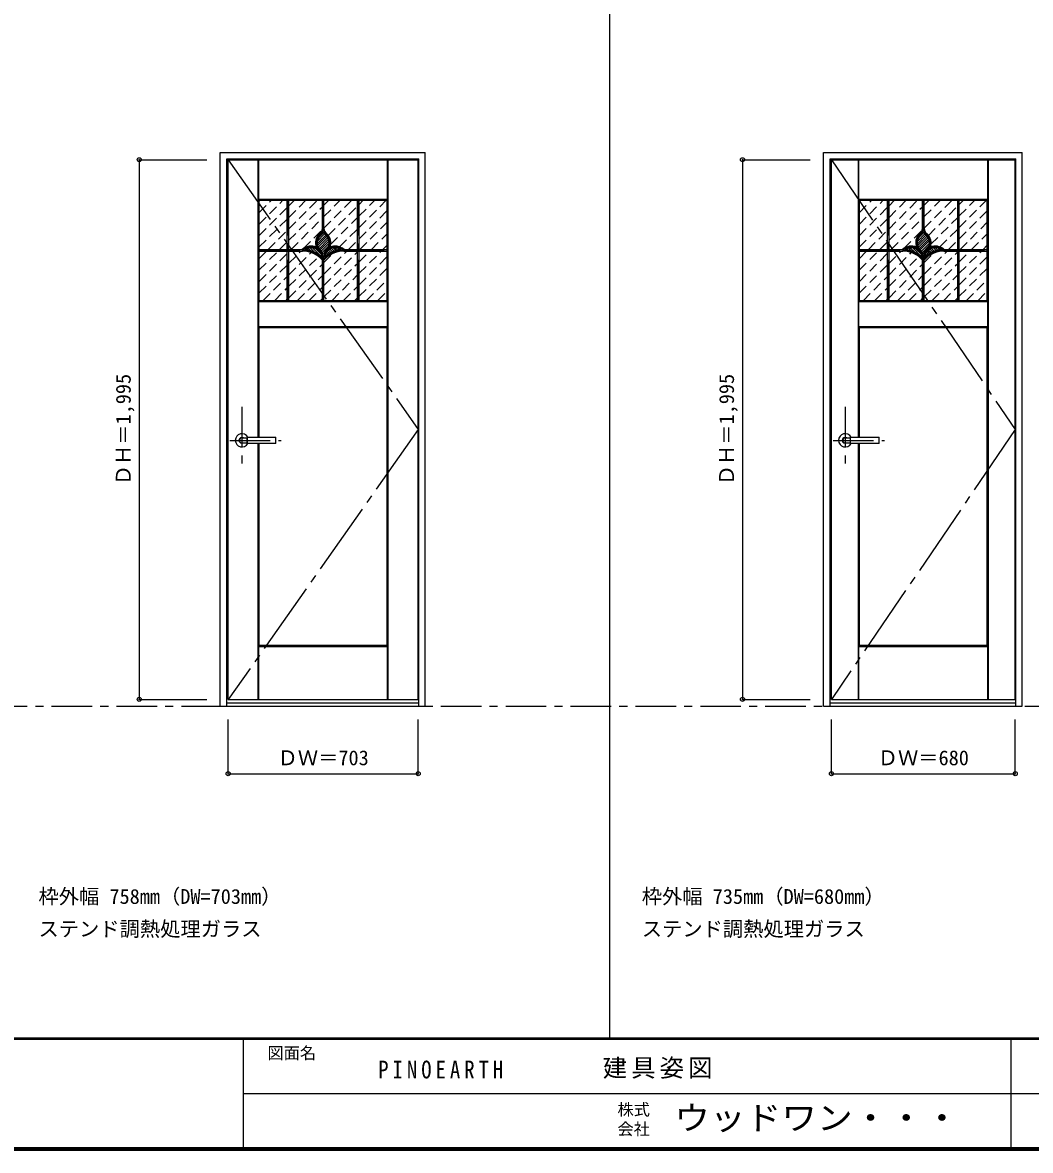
# Model space of a CAD drawing. Units: millimetres, scale not verified. Extents: x -6000 to 5700, y -4307 to 4260.
# Drawn here: x -966 to 2763, y -4205 to -36 of the extents above; entities that cross this region are included whole.
import ezdxf
from ezdxf.enums import TextEntityAlignment as Align

# ---------------------------------------------------------------- set-up
doc = ezdxf.new("R2010")
doc.units = ezdxf.units.MM
doc.header["$LTSCALE"] = 30
doc.header["$PDMODE"] = 32
doc.header["$PDSIZE"] = 15
for name, pattern in [('CHAIN1', [8, 5, -1, 1, -1]), ('CHAIN2', [12, 9, -1, 1, -1]), ('DASHED1', [1.8, 1.2, -0.6])]:
    doc.linetypes.add(name, pattern=pattern)
for name, color, linetype in [('0-1_通り芯', 4, 'CHAIN1'), ('0-2_扉', 3, 'Continuous'), ('0-3_仕上げ', 4, 'Continuous'), ('0-4_枠', 3, 'Continuous'), ('0-5_レバー', 3, 'Continuous'), ('0-7', 7, 'CHAIN2'), ('0-A_文字', 7, 'Continuous'), ('0-B_寸法', 7, 'Continuous'), ('0-C_ハッチ', 4, 'DASHED1'), ('F-1_枠', 6, 'Continuous'), ('F-A_文字', 7, 'Continuous')]:
    doc.layers.add(name, color=color, linetype=linetype)
doc.styles.add('ＭＳ ゴシック', font='')
doc.styles.get('ＭＳ ゴシック').set_extended_font_data('MS Gothic')

msp = doc.modelspace()

# ---------------------------------------------------------------- linework, layer by layer
at = {"layer": '0-1_通り芯'}
for p, q in [((-154.2, -1456), (-154.2, -1666)), ((2077.4, -1456), (2077.4, -1666)), ((-199.2, -1580), (-9.2, -1580)), ((2032.4, -1580), (2222.4, -1580))]:
    msp.add_line(p, q, dxfattribs=at)
at = {"layer": '0-1_通り芯', "color": 7}
msp.add_line((-3258.4, -2562.5), (5690, -2562.5), dxfattribs=at)
at = {"layer": '0-2_扉'}
for p, q in [((-205.2, -542.5), (497.8, -542.5)), ((-205.2, -2537.5), (-205.2, -542.5)), ((497.8, -2537.5), (497.8, -542.5)), ((2026.4, -542.5), (2706.4, -542.5)), ((2026.4, -2537.5), (2026.4, -542.5)), ((2706.4, -2537.5), (2706.4, -542.5)), ((-205.2, -2537.5), (497.8, -2537.5)), ((2026.4, -2537.5), (2706.4, -2537.5))]:
    msp.add_line(p, q, dxfattribs=at)
at = {"layer": '0-3_仕上げ', "color": 7}
for p, q in [((-94.2, -1568.5), (-94.2, -542.5)), ((-93.2, -689.5), (-93.2, -542.5)), ((-92.2, -688.5), (-92.2, -542.5)), ((384.8, -688.5), (384.8, -542.5)), ((385.8, -689.5), (385.8, -542.5)), ((386.8, -2537.5), (386.8, -542.5)), ((2125.9, -1568.5), (2125.9, -542.5)), ((2126.9, -689.5), (2126.9, -542.5)), ((2127.9, -688.5), (2127.9, -542.5)), ((2604.9, -688.5), (2604.9, -542.5)), ((2605.9, -689.5), (2605.9, -542.5)), ((2606.9, -2537.5), (2606.9, -542.5)), ((382.8, -692.5), (385.8, -689.5)), ((2602.9, -692.5), (2605.9, -689.5)), ((-93.2, -1065.5), (-90.2, -1062.5)), ((-93.2, -1065.5), (-92.2, -1066.5)), ((-93.2, -1065.5), (-93.2, -1159.5)), ((385.8, -1065.5), (385.8, -1159.5)), ((2126.9, -1065.5), (2129.9, -1062.5)), ((2126.9, -1065.5), (2127.9, -1066.5)), ((2126.9, -1065.5), (2126.9, -1159.5)), ((2605.9, -1065.5), (2605.9, -1159.5)), ((382.8, -1162.5), (385.8, -1159.5)), ((384.8, -1158.5), (385.8, -1159.5)), ((2602.9, -1162.5), (2605.9, -1159.5)), ((2604.9, -1158.5), (2605.9, -1159.5)), ((-94.2, -2537.5), (-94.2, -1591.5)), ((2125.9, -2537.5), (2125.9, -1591.5)), ((-93.2, -2340.5), (-90.2, -2337.5)), ((-93.2, -2537.5), (-93.2, -2340.5)), ((-92.2, -2537.5), (-92.2, -2341.5)), ((384.8, -2537.5), (384.8, -2341.5)), ((385.8, -2537.5), (385.8, -2340.5)), ((2126.9, -2340.5), (2129.9, -2337.5)), ((2126.9, -2537.5), (2126.9, -2340.5)), ((2127.9, -2537.5), (2127.9, -2341.5)), ((2604.9, -2537.5), (2604.9, -2341.5)), ((2605.9, -2537.5), (2605.9, -2340.5))]:
    msp.add_line(p, q, dxfattribs=at)
at = {"layer": '0-3_仕上げ', "color": 3}
for p, q in [((-90.2, -692.5), (382.8, -692.5)), ((-90.2, -1062.5), (-90.2, -692.5)), ((13.3, -1062.5), (13.3, -692.5)), ((19.3, -1062.5), (19.3, -692.5)), ((143.3, -797.18), (143.3, -692.5)), ((149.3, -797.18), (149.3, -692.5)), ((273.3, -1062.5), (273.3, -692.5)), ((279.3, -1062.5), (279.3, -692.5)), ((382.8, -1062.5), (382.8, -692.5)), ((2129.9, -692.5), (2602.9, -692.5)), ((2129.9, -1062.5), (2129.9, -692.5)), ((2233.4, -1062.5), (2233.4, -692.5)), ((2239.4, -1062.5), (2239.4, -692.5)), ((2363.4, -797.18), (2363.4, -692.5)), ((2369.4, -797.18), (2369.4, -692.5)), ((2493.4, -1062.5), (2493.4, -692.5)), ((2499.4, -1062.5), (2499.4, -692.5)), ((2602.9, -1062.5), (2602.9, -692.5)), ((-90.2, -874.5), (69.12, -874.5)), ((223.48, -874.5), (382.8, -874.5)), ((2129.9, -874.5), (2289.22, -874.5)), ((2443.58, -874.5), (2602.9, -874.5)), ((-90.2, -880.5), (70.3, -880.5)), ((143.3, -1062.5), (143.3, -913.62)), ((149.3, -1062.5), (149.3, -913.62)), ((222.29, -880.5), (382.8, -880.5)), ((2129.9, -880.5), (2290.4, -880.5)), ((2363.4, -1062.5), (2363.4, -913.62)), ((2369.4, -1062.5), (2369.4, -913.62)), ((2442.39, -880.5), (2602.9, -880.5)), ((-92.2, -1066.5), (384.8, -1066.5)), ((-92.2, -1158.5), (-92.2, -1066.5)), ((-90.2, -1062.5), (382.8, -1062.5)), ((384.8, -1158.5), (384.8, -1066.5)), ((2127.9, -1066.5), (2604.9, -1066.5)), ((2127.9, -1158.5), (2127.9, -1066.5)), ((2129.9, -1062.5), (2602.9, -1062.5)), ((2604.9, -1158.5), (2604.9, -1066.5)), ((-92.2, -1158.5), (384.8, -1158.5)), ((-90.2, -1162.5), (382.8, -1162.5)), ((-90.2, -1568.5), (-90.2, -1162.5)), ((2127.9, -1158.5), (2604.9, -1158.5)), ((2129.9, -1162.5), (2602.9, -1162.5)), ((2129.9, -1568.5), (2129.9, -1162.5)), ((-90.2, -2337.5), (-90.2, -1591.5)), ((2129.9, -2337.5), (2129.9, -1591.5))]:
    msp.add_line(p, q, dxfattribs=at)
at = {"layer": '0-3_仕上げ', "color": 3, "linetype": 'CHAIN1'}
for p, q in [((16.3, -1062.5), (16.3, -692.5)), ((146.3, -797.18), (146.3, -692.5)), ((276.3, -1062.5), (276.3, -692.5)), ((2236.4, -1062.5), (2236.4, -692.5)), ((2366.4, -797.18), (2366.4, -692.5)), ((2496.4, -1062.5), (2496.4, -692.5)), ((-90.2, -877.5), (70.3, -877.5)), ((146.3, -1062.5), (146.3, -907.61)), ((222.3, -877.5), (382.8, -877.5)), ((2129.9, -877.5), (2290.4, -877.5)), ((2366.4, -1062.5), (2366.4, -907.61)), ((2442.4, -877.5), (2602.9, -877.5))]:
    msp.add_line(p, q, dxfattribs=at)
at = {"layer": '0-3_仕上げ', "color": 7}
for points in [[(-92.2, -688.5), (-93.2, -689.5), (-90.2, -692.5)], [(-92.2, -688.5), (384.8, -688.5), (385.8, -689.5)], [(2127.9, -688.5), (2126.9, -689.5), (2129.9, -692.5)], [(2127.9, -688.5), (2604.9, -688.5), (2605.9, -689.5)], [(382.8, -1062.5), (385.8, -1065.5), (384.8, -1066.5)], [(2602.9, -1062.5), (2605.9, -1065.5), (2604.9, -1066.5)], [(-92.2, -1158.5), (-93.2, -1159.5), (-90.2, -1162.5)], [(2127.9, -1158.5), (2126.9, -1159.5), (2129.9, -1162.5)], [(-93.2, -2340.5), (-92.2, -2341.5), (384.8, -2341.5)], [(382.8, -2337.5), (385.8, -2340.5), (384.8, -2341.5)], [(2126.9, -2340.5), (2127.9, -2341.5), (2604.9, -2341.5)], [(2602.9, -2337.5), (2605.9, -2340.5), (2604.9, -2341.5)]]:
    msp.add_lwpolyline(points, dxfattribs=at)
at = {"layer": '0-3_仕上げ', "color": 3}
for points in [[(-90.2, -2337.5), (382.8, -2337.5), (382.8, -1162.5)], [(2129.9, -2337.5), (2602.9, -2337.5), (2602.9, -1162.5)]]:
    msp.add_lwpolyline(points, dxfattribs=at)
for centre, radius, start, end in [((160.92, -849.41), 43, 131.16277, 203.35991), ((160.92, -849.41), 37, 131.16277, 225.52075), ((111.56, -792.94), 32, 311.16277, 353.05604), ((111.56, -792.94), 38, 311.16277, 336.10603), ((181.04, -792.94), 38, 203.89397, 228.83723), ((181.04, -792.94), 32, 186.94396, 228.83723), ((131.68, -849.41), 37, 314.47925, 48.83723), ((131.68, -849.41), 43, 336.64009, 48.83723), ((2381.02, -849.41), 43, 131.16277, 203.35991), ((2381.02, -849.41), 37, 131.16277, 225.52075), ((2331.66, -792.94), 32, 311.16277, 353.05604), ((2331.66, -792.94), 38, 311.16277, 336.10603), ((2401.14, -792.94), 38, 203.89397, 228.83723), ((2401.14, -792.94), 32, 186.94396, 228.83723), ((2351.78, -849.41), 37, 314.47925, 48.83723), ((2351.78, -849.41), 43, 336.64009, 48.83723), ((101.37, -910.06), 48, 65.27067, 132.2051), ((101.37, -910.06), 42, 7.55844, 122.98693), ((70.31, -977.5), 103, 45.10773, 85.43764), ((191.23, -910.06), 42, 57.01307, 172.44156), ((222.29, -977.5), 103, 94.56236, 134.89227), ((191.23, -910.06), 48, 47.7949, 114.72933), ((2321.47, -910.06), 48, 65.27067, 132.2051), ((2321.47, -910.06), 42, 7.55844, 122.98693), ((2290.41, -977.5), 103, 45.10773, 85.43764), ((2411.33, -910.06), 42, 57.01307, 172.44156), ((2442.39, -977.5), 103, 94.56236, 134.89227), ((2411.33, -910.06), 48, 47.7949, 114.72933), ((70.31, -977.5), 97, 41.19177, 90.00377), ((101.37, -910.06), 48, 20.5908, 45.52075), ((191.23, -910.06), 48, 134.47925, 159.4092), ((222.29, -977.5), 97, 90, 138.80823), ((2290.41, -977.5), 97, 41.19177, 90.00377), ((2321.47, -910.06), 48, 20.5908, 45.52075), ((2411.33, -910.06), 48, 134.47925, 159.4092), ((2442.39, -977.5), 97, 90, 138.80823)]:
    msp.add_arc(centre, radius, start, end, dxfattribs=at)
at = {"layer": '0-3_仕上げ', "color": 3, "linetype": 'CHAIN1'}
for centre, radius, start, end in [((160.92, -849.41), 40, 131.16277, 225.52075), ((111.56, -792.94), 35, 311.16277, 353.05604), ((181.04, -792.94), 35, 186.94396, 228.83723), ((131.68, -849.41), 40, 314.47925, 48.83723), ((2381.02, -849.41), 40, 131.16277, 225.52075), ((2331.66, -792.94), 35, 311.16277, 353.05604), ((2401.14, -792.94), 35, 186.94396, 228.83723), ((2351.78, -849.41), 40, 314.47925, 48.83723), ((101.37, -910.06), 45, 3.11365, 133.65902), ((191.23, -910.06), 45, 46.34098, 176.88635), ((2321.47, -910.06), 45, 3.11365, 133.65902), ((2411.33, -910.06), 45, 46.34098, 176.88635), ((70.31, -977.5), 100, 40.5416, 90.00377), ((222.29, -977.5), 100, 89.99623, 139.4584), ((2290.41, -977.5), 100, 40.5416, 90.00377), ((2442.39, -977.5), 100, 89.99623, 139.4584)]:
    msp.add_arc(centre, radius, start, end, dxfattribs=at)
at = {"layer": '0-4_枠'}
for p, q in [((-234.2, -515.5), (523.8, -515.5)), ((-234.2, -2562.5), (-234.2, -515.5)), ((-210.2, -539.5), (499.8, -539.5)), ((-210.2, -2562.5), (-210.2, -539.5)), ((499.8, -2562.5), (499.8, -539.5)), ((523.8, -2562.5), (523.8, -515.5)), ((1997.4, -515.5), (2732.4, -515.5)), ((1997.4, -2562.5), (1997.4, -515.5)), ((2021.4, -539.5), (2708.4, -539.5)), ((2021.4, -2562.5), (2021.4, -539.5)), ((2708.4, -2562.5), (2708.4, -539.5)), ((2732.4, -2562.5), (2732.4, -515.5)), ((-234.2, -2562.5), (523.8, -2562.5)), ((-210.2, -2550.5), (499.8, -2550.5)), ((1997.4, -2562.5), (2732.4, -2562.5)), ((2021.4, -2550.5), (2708.4, -2550.5))]:
    msp.add_line(p, q, dxfattribs=at)
at = {"layer": '0-5_レバー'}
for p, q in [((-154.2, -1570.5), (-135.2, -1570.5)), ((-135.2, -1569.5), (-134.2, -1568.5)), ((-135.2, -1590.5), (-135.2, -1569.5)), ((-134.2, -1568.5), (-30.2, -1568.5)), ((-29.2, -1569.5), (-30.2, -1568.5)), ((-29.2, -1590.5), (-29.2, -1569.5)), ((2077.4, -1570.5), (2096.4, -1570.5)), ((2096.4, -1569.5), (2097.4, -1568.5)), ((2096.4, -1590.5), (2096.4, -1569.5)), ((2097.4, -1568.5), (2201.4, -1568.5)), ((2202.4, -1569.5), (2201.4, -1568.5)), ((2202.4, -1590.5), (2202.4, -1569.5)), ((-154.2, -1589.5), (-135.2, -1589.5)), ((-135.2, -1590.5), (-134.2, -1591.5)), ((-30.2, -1591.5), (-134.2, -1591.5)), ((-29.2, -1590.5), (-30.2, -1591.5)), ((2077.4, -1589.5), (2096.4, -1589.5)), ((2096.4, -1590.5), (2097.4, -1591.5)), ((2201.4, -1591.5), (2097.4, -1591.5)), ((2202.4, -1590.5), (2201.4, -1591.5))]:
    msp.add_line(p, q, dxfattribs=at)
at = {"layer": '0-5_レバー', "color": 4}
for p, q in [((-134.2, -1591.5), (-134.2, -1568.5)), ((-30.2, -1568.5), (-30.2, -1591.5)), ((2097.4, -1591.5), (2097.4, -1568.5)), ((2201.4, -1568.5), (2201.4, -1591.5))]:
    msp.add_line(p, q, dxfattribs=at)
for centre, radius, start, end in [((-154.2, -1580), 24.55, 27.93255, 332.06745), ((-154.2, -1580), 11, 59.72736, 300.27264), ((2077.4, -1580), 24.55, 27.93255, 332.06745), ((2077.4, -1580), 11, 59.72736, 300.27264)]:
    msp.add_arc(centre, radius, start, end, dxfattribs=at)
at = {"layer": '0-5_レバー'}
for centre in [(-154.2, -1580), (2077.4, -1580)]:
    msp.add_arc(centre, 9.5, 90, 270, dxfattribs=at)
at = {"layer": '0-7'}
for p, q in [((-205.2, -542.5), (497.8, -1540)), ((2026.4, -542.5), (2706.4, -1540)), ((497.8, -1540), (-205.2, -2537.5)), ((2706.4, -1540), (2026.4, -2537.5))]:
    msp.add_line(p, q, dxfattribs=at)
at = {"layer": '0-B_寸法', "color": 4}
for p, q in [((-534.2, -542.5), (-284.2, -542.5)), ((-534.2, -542.5), (-534.2, -2537.5)), ((1697.4, -542.5), (1947.4, -542.5)), ((1697.4, -542.5), (1697.4, -2537.5)), ((-534.2, -2537.5), (-284.2, -2537.5)), ((1697.4, -2537.5), (1947.4, -2537.5)), ((-205.2, -2812.5), (-205.2, -2612.5)), ((497.8, -2812.5), (497.8, -2612.5)), ((2026.4, -2812.5), (2026.4, -2612.5)), ((2706.4, -2812.5), (2706.4, -2612.5)), ((-205.2, -2812.5), (497.8, -2812.5)), ((2026.4, -2812.5), (2706.4, -2812.5))]:
    msp.add_line(p, q, dxfattribs=at)
at = {"layer": '0-B_寸法'}
for p in [(-534.2, -542.5), (1697.4, -542.5), (-534.2, -2537.5), (1697.4, -2537.5), (-205.2, -2812.5), (497.8, -2812.5), (2026.4, -2812.5), (2706.4, -2812.5)]:
    msp.add_point(p, dxfattribs=at)
at = {"layer": '0-C_ハッチ'}
for p, q in [((-90.2, -780.29), (-2.41, -692.5)), ((-90.2, -737.86), (-44.84, -692.5)), ((-90.2, -695.43), (-87.26, -692.5)), ((19.3, -798.07), (124.87, -692.5)), ((19.3, -755.64), (82.44, -692.5)), ((19.3, -713.21), (40.01, -692.5)), ((149.3, -795.35), (252.15, -692.5)), ((149.3, -752.92), (209.72, -692.5)), ((149.3, -710.49), (167.29, -692.5)), ((279.3, -792.63), (379.43, -692.5)), ((279.3, -750.2), (337, -692.5)), ((279.3, -707.77), (294.57, -692.5)), ((2129.9, -780.29), (2217.69, -692.5)), ((2129.9, -737.86), (2175.26, -692.5)), ((2129.9, -695.43), (2132.84, -692.5)), ((2239.4, -798.07), (2344.97, -692.5)), ((2239.4, -755.64), (2302.54, -692.5)), ((2239.4, -713.21), (2260.11, -692.5)), ((2369.4, -795.35), (2472.25, -692.5)), ((2369.4, -752.92), (2429.82, -692.5)), ((2369.4, -710.49), (2387.39, -692.5)), ((2499.4, -792.63), (2599.53, -692.5)), ((2499.4, -750.2), (2557.1, -692.5)), ((2499.4, -707.77), (2514.67, -692.5)), ((-90.2, -822.71), (13.3, -719.21)), ((19.3, -840.49), (143.3, -716.49)), ((164.93, -822.14), (273.3, -713.77)), ((279.3, -835.05), (382.8, -731.55)), ((2129.9, -822.71), (2233.4, -719.21)), ((2239.4, -840.49), (2363.4, -716.49)), ((2385.03, -822.14), (2493.4, -713.77)), ((2499.4, -835.05), (2602.9, -731.55)), ((-90.2, -865.14), (13.3, -761.64)), ((27.72, -874.5), (143.3, -758.92)), ((174.28, -855.21), (273.3, -756.2)), ((282.28, -874.5), (382.8, -773.98)), ((2129.9, -865.14), (2233.4, -761.64)), ((2247.82, -874.5), (2363.4, -758.92)), ((2394.38, -855.21), (2493.4, -756.2)), ((2502.38, -874.5), (2602.9, -773.98)), ((-57.13, -874.5), (13.3, -804.07)), ((74.08, -870.56), (143.3, -801.35)), ((207.15, -864.77), (273.3, -798.63)), ((324.7, -874.5), (382.8, -816.4)), ((2162.97, -874.5), (2233.4, -804.07)), ((2294.18, -870.56), (2363.4, -801.35)), ((2427.25, -864.77), (2493.4, -798.63)), ((2544.81, -874.5), (2602.9, -816.4)), ((-14.71, -874.5), (13.3, -846.49)), ((120.87, -866.2), (121.2, -865.87)), ((239.85, -874.5), (273.3, -841.05)), ((367.13, -874.5), (382.8, -858.83)), ((2205.39, -874.5), (2233.4, -846.49)), ((2340.97, -866.2), (2341.3, -865.87)), ((2459.95, -874.5), (2493.4, -841.05)), ((2587.23, -874.5), (2602.9, -858.83)), ((-90.2, -949.99), (-20.71, -880.5)), ((-90.2, -907.57), (-63.13, -880.5)), ((-90.2, -992.42), (13.3, -888.92)), ((19.3, -925.35), (64.15, -880.5)), ((19.3, -882.92), (21.72, -880.5)), ((19.3, -967.77), (101.44, -885.63)), ((19.3, -1010.2), (129.13, -900.37)), ((149.3, -965.05), (233.85, -880.5)), ((149.3, -1007.48), (273.3, -883.48)), ((149.3, -922.63), (183.2, -888.73)), ((279.3, -962.33), (361.13, -880.5)), ((279.3, -919.9), (318.7, -880.5)), ((279.3, -1004.76), (382.8, -901.26)), ((2129.9, -949.99), (2199.39, -880.5)), ((2129.9, -907.57), (2156.97, -880.5)), ((2129.9, -992.42), (2233.4, -888.92)), ((2239.4, -925.35), (2284.25, -880.5)), ((2239.4, -882.92), (2241.82, -880.5)), ((2239.4, -967.77), (2321.54, -885.63)), ((2239.4, -1010.2), (2349.23, -900.37)), ((2369.4, -965.05), (2453.95, -880.5)), ((2369.4, -1007.48), (2493.4, -883.48)), ((2369.4, -922.63), (2403.3, -888.73)), ((2499.4, -962.33), (2581.23, -880.5)), ((2499.4, -919.9), (2538.81, -880.5)), ((2499.4, -1004.76), (2602.9, -901.26)), ((-90.2, -1034.85), (13.3, -931.35)), ((19.3, -1052.63), (143.3, -928.63)), ((149.3, -1049.9), (273.3, -925.9)), ((279.3, -1047.18), (382.8, -943.68)), ((2129.9, -1034.85), (2233.4, -931.35)), ((2239.4, -1052.63), (2363.4, -928.63)), ((2369.4, -1049.9), (2493.4, -925.9)), ((2499.4, -1047.18), (2602.9, -943.68)), ((-75.43, -1062.5), (13.3, -973.77)), ((51.85, -1062.5), (143.3, -971.05)), ((179.13, -1062.5), (273.3, -968.33)), ((306.41, -1062.5), (382.8, -986.11)), ((2144.67, -1062.5), (2233.4, -973.77)), ((2271.95, -1062.5), (2363.4, -971.05)), ((2399.23, -1062.5), (2493.4, -968.33)), ((2526.51, -1062.5), (2602.9, -986.11)), ((-33, -1062.5), (13.3, -1016.2)), ((94.28, -1062.5), (143.3, -1013.48)), ((221.56, -1062.5), (273.3, -1010.76)), ((348.84, -1062.5), (382.8, -1028.54)), ((2187.1, -1062.5), (2233.4, -1016.2)), ((2314.38, -1062.5), (2363.4, -1013.48)), ((2441.66, -1062.5), (2493.4, -1010.76)), ((2568.94, -1062.5), (2602.9, -1028.54)), ((9.43, -1062.5), (13.3, -1058.63)), ((136.7, -1062.5), (143.3, -1055.9)), ((263.98, -1062.5), (273.3, -1053.18)), ((2229.53, -1062.5), (2233.4, -1058.63)), ((2356.81, -1062.5), (2363.4, -1055.9)), ((2484.08, -1062.5), (2493.4, -1053.18))]:
    msp.add_line(p, q, dxfattribs=at)
at = {"layer": '0-C_ハッチ', "color": 3, "linetype": 'Continuous'}
for p, q in [((155.75, -821.3), (124.09, -852.96)), ((151.6, -816.97), (124.28, -844.29)), ((159.97, -825.57), (125.49, -860.05)), ((163.5, -830.53), (127.91, -866.12)), ((148.14, -811.95), (128.5, -831.59)), ((2375.85, -821.3), (2344.19, -852.96)), ((2371.7, -816.97), (2344.38, -844.29)), ((2380.07, -825.57), (2345.59, -860.05)), ((2383.6, -830.53), (2348.01, -866.12)), ((2368.24, -811.95), (2348.6, -831.59)), ((166.26, -836.25), (131.14, -871.37)), ((168.1, -842.89), (135.09, -875.9)), ((168.65, -850.83), (139.1, -880.38)), ((166.74, -861.22), (142.56, -885.41)), ((2386.36, -836.25), (2351.24, -871.37)), ((2388.2, -842.89), (2355.19, -875.9)), ((2388.75, -850.83), (2359.2, -880.38)), ((2386.84, -861.22), (2362.66, -885.41))]:
    msp.add_line(p, q, dxfattribs=at)
at = {"layer": '0-C_ハッチ', "color": 2, "linetype": 'Continuous'}
for p, q in [((84.52, -871.58), (89.19, -876.25)), ((90.83, -869.4), (100.43, -879)), ((98.1, -868.18), (114.27, -884.35)), ((106.81, -868.41), (140.82, -902.42)), ((118.67, -871.79), (139.64, -892.75)), ((170.84, -873.34), (180.75, -883.25)), ((176.65, -870.67), (186.8, -880.81)), ((183.29, -868.81), (193.17, -878.7)), ((191.01, -868.06), (199.92, -876.96)), ((200.54, -869.1), (207.07, -875.63)), ((2304.62, -871.58), (2309.29, -876.25)), ((2310.93, -869.4), (2320.53, -879)), ((2318.2, -868.18), (2334.37, -884.35)), ((2326.91, -868.41), (2360.92, -902.42)), ((2338.77, -871.79), (2359.74, -892.75)), ((2390.94, -873.34), (2400.85, -883.25)), ((2396.75, -870.67), (2406.9, -880.81)), ((2403.39, -868.81), (2413.27, -878.7)), ((2411.11, -868.06), (2420.02, -876.96)), ((2420.64, -869.1), (2427.17, -875.63)), ((151.51, -896.43), (154.78, -899.71)), ((154.06, -890.5), (159.45, -895.89)), ((157.32, -885.28), (164.37, -892.33)), ((161.21, -880.68), (169.56, -889.03)), ((165.71, -876.7), (175.01, -885.99)), ((2371.61, -896.43), (2374.88, -899.71)), ((2374.16, -890.5), (2379.55, -895.89)), ((2377.42, -885.28), (2384.47, -892.33)), ((2381.31, -880.68), (2389.66, -889.03)), ((2385.81, -876.7), (2395.11, -885.99))]:
    msp.add_line(p, q, dxfattribs=at)
at = {"layer": 'F-1_枠'}
for p, q in [((1204.8, 4175), (1204.8, -3790)), ((5700, -3790), (-6000, -3790)), ((5700, -3795), (-6000, -3795)), ((-150, -3795), (-150, -4195)), ((2690, -3795), (2690, -4195)), ((-150, -3995), (5690, -3995.01)), ((5700, -4195), (-6000, -4195)), ((5700, -4200), (-6000, -4200)), ((5700, -4205), (-6000, -4205))]:
    msp.add_line(p, q, dxfattribs=at)

# ---------------------------------------------------------------- texts
at = {"layer": '0-A_文字', "style": 'ＭＳ ゴシック'}
for s, p in [('枠外幅 758mm（DW=703mm）', (-906.8, -3310)), ('枠外幅 735mm（DW=680mm）', (1324.8, -3310)), ('ステンド調熱処理ガラス', (-906.8, -3430)), ('ステンド調熱処理ガラス', (1324.8, -3430))]:
    msp.add_text(s, height=54.99, dxfattribs=at).set_placement(p, align=Align.BOTTOM_LEFT)
at = {"layer": '0-B_寸法', "style": 'ＭＳ ゴシック'}
for p in [(-549.2, -1746.25), (1682.4, -1746.25)]:
    msp.add_text('ＤＨ＝1,995', height=54.99, rotation=90, dxfattribs=at).set_placement(p, align=Align.BOTTOM_LEFT)
for s, p in [('ＤＷ＝703', (-22.45, -2797.5)), ('ＤＷ＝680', (2197.65, -2797.5))]:
    msp.add_text(s, height=54.99, dxfattribs=at).set_placement(p, align=Align.BOTTOM_LEFT)
at = {"layer": 'F-A_文字', "style": 'ＭＳ ゴシック'}
for s, p in [('図面名', (-60, -3880)), ('株式', (1235, -4089)), ('会社', (1235, -4161))]:
    msp.add_text(s, height=43.99, dxfattribs=at).set_placement(p, align=Align.BOTTOM_LEFT)
at = {"layer": 'F-A_文字', "style": 'ＭＳ ゴシック', "width": 1.1}
msp.add_text('ウッドワン・・・', height=87.98, dxfattribs=at).set_placement((1445, -4155), align=Align.BOTTOM_LEFT)
at = {"layer": 'F-A_文字', "char_height": 65.98, "attachment_point": 7, "style": 'ＭＳ ゴシック'}
for s, insert in [('\\T1.39;\\W0.85;PINOEARTH', (350, -3940)), ('\\T1.17;建具姿図', (1180.42, -3940))]:
    msp.add_mtext(s, dxfattribs=dict(at, insert=insert))

doc.saveas('drawing.dxf')
